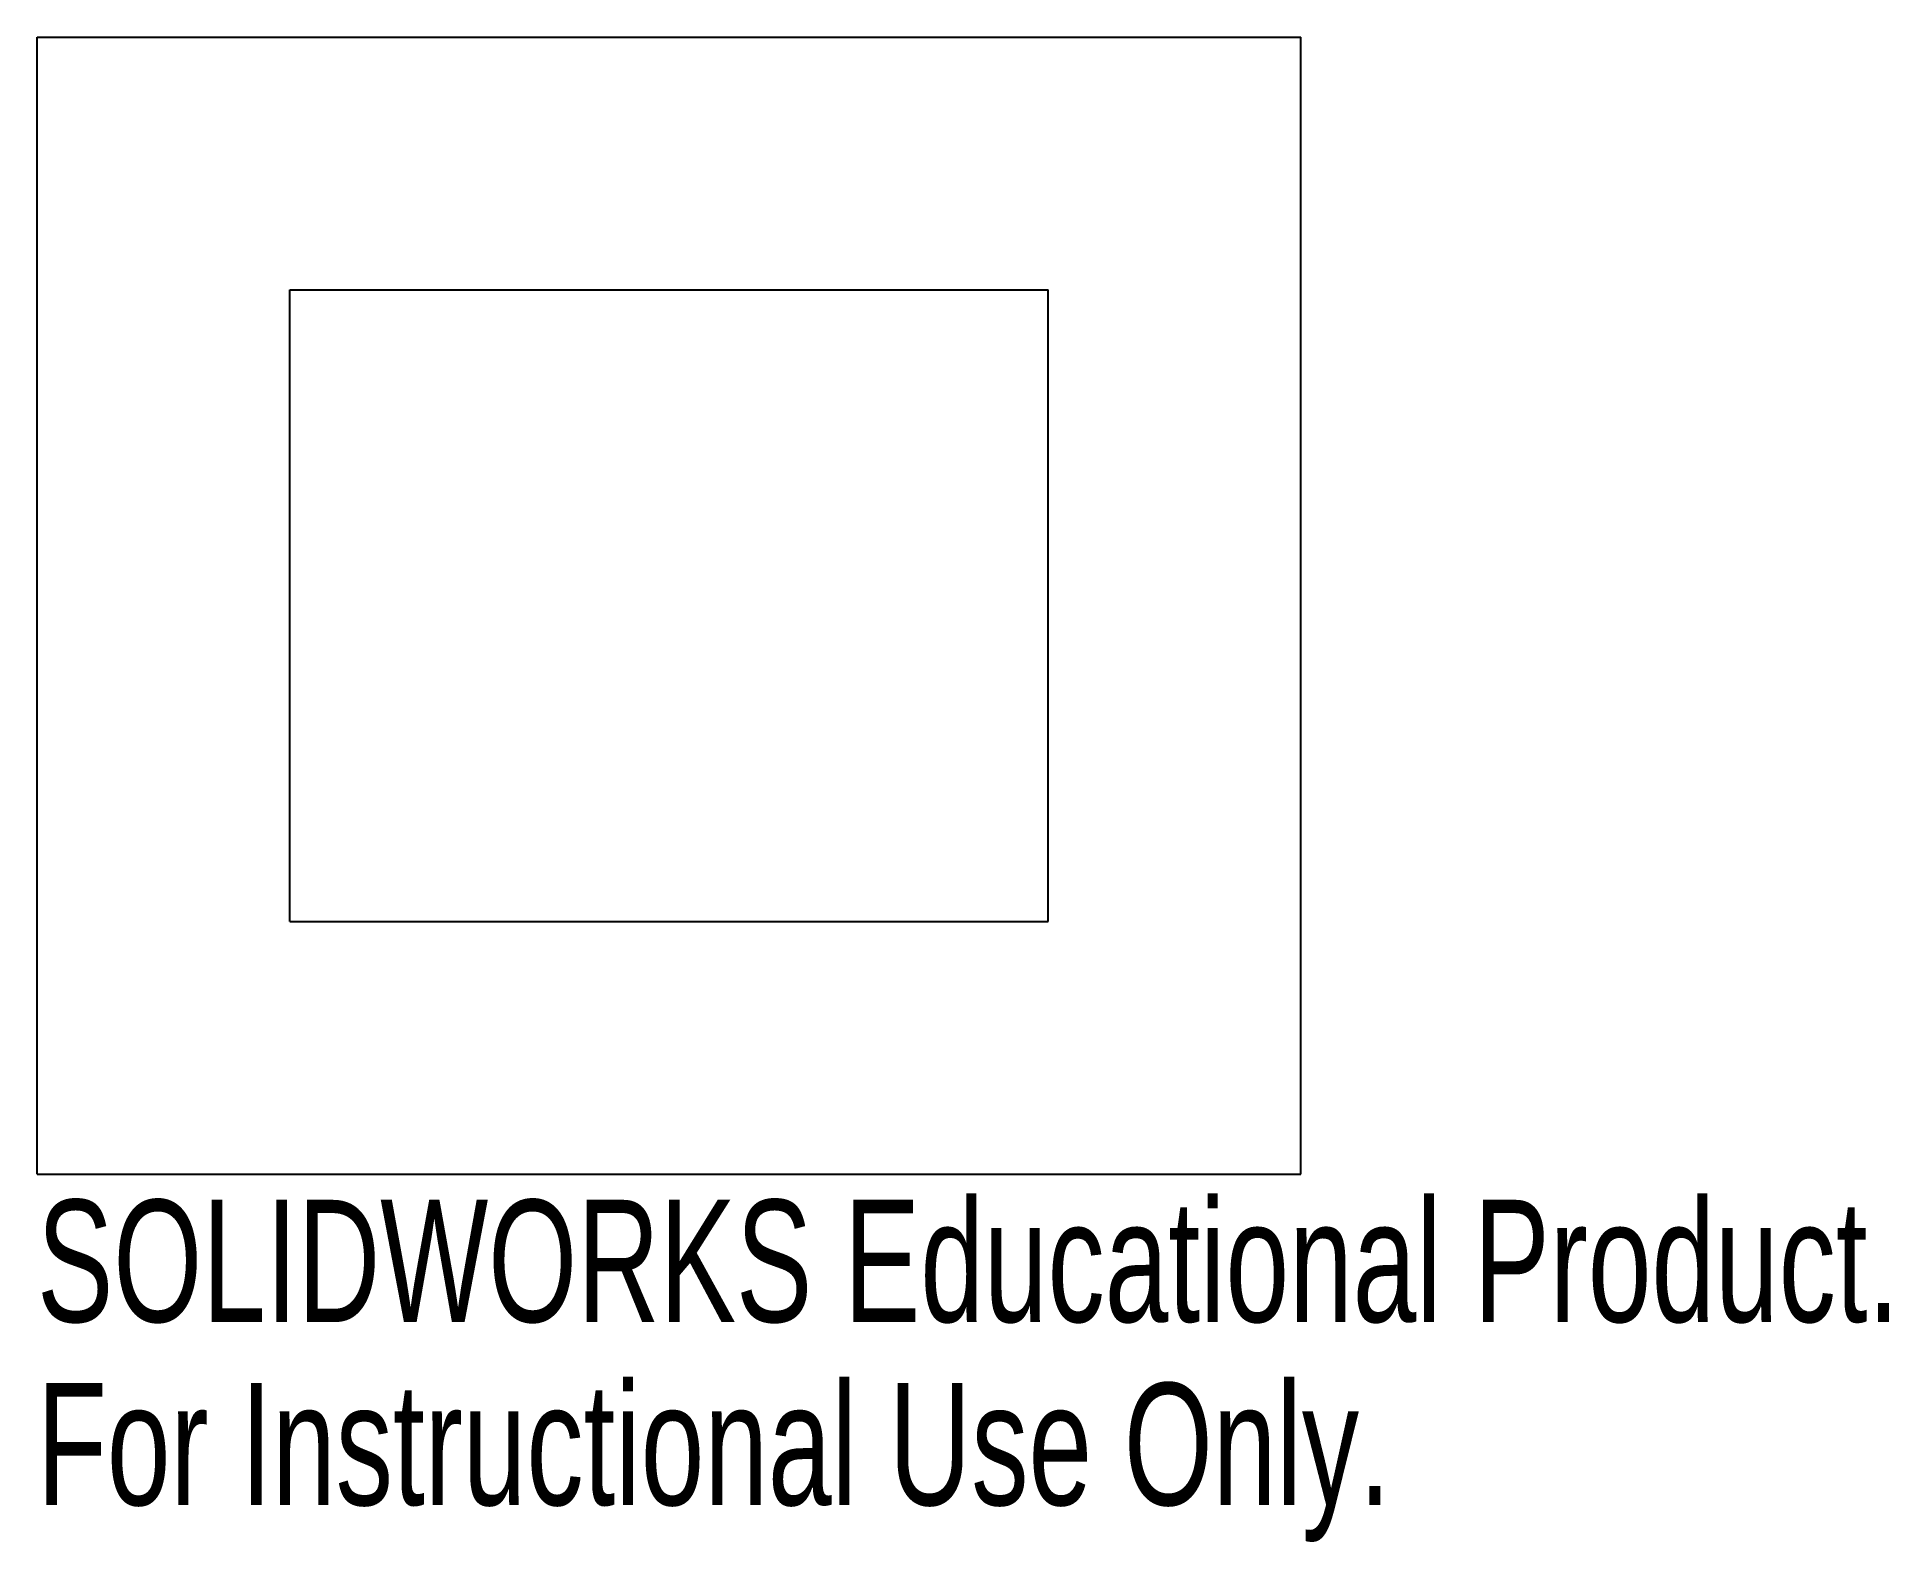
# Model space of a CAD drawing. Header units: millimetres. Extents: x -10 to 63.3, y -24.6 to 35.
import ezdxf

# ---------------------------------------------------------------- set-up
doc = ezdxf.new("R2010")
doc.units = ezdxf.units.MM
doc.styles.add('SLDTEXTSTYLE0', font='TXT', dxfattribs={"width": 0.7})

msp = doc.modelspace()

# ---------------------------------------------------------------- linework, layer by layer
at = {"color": 7, "linetype": 'Continuous'}
for p, q in [((-10, -10), (-10, 35)), ((-10, 35), (40, 35)), ((40, -10), (40, 35)), ((0, 0), (0, 25)), ((0, 25), (30, 25)), ((30, 0), (30, 25)), ((0, 0), (30, 0)), ((-10, -10), (40, -10))]:
    msp.add_line(p, q, dxfattribs=at)

# ---------------------------------------------------------------- texts
at = {"color": 7, "linetype": 'Continuous', "char_height": 4.83362, "attachment_point": 1, "style": 'SLDTEXTSTYLE0'}
for s, insert in [('SOLIDWORKS Educational Product.', (-10, -11.02)), ('For Instructional Use Only.', (-10, -18.27))]:
    msp.add_mtext(s, dxfattribs=dict(at, insert=insert))

doc.saveas('drawing.dxf')
